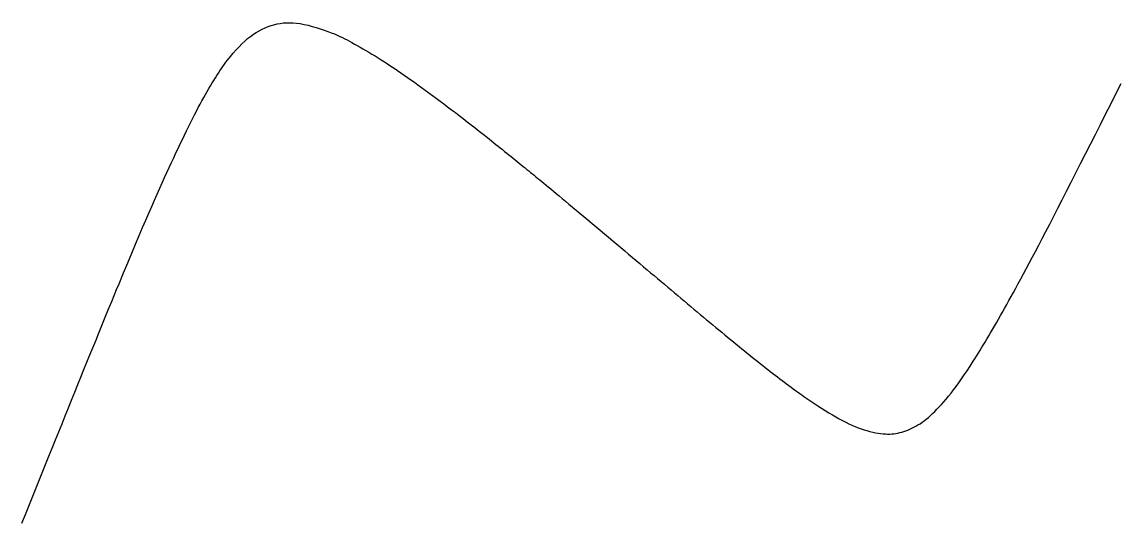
# Model space of a CAD drawing. Header units: metres. Extents: x 0 to 10, y 0 to 4.6.
import ezdxf

# ---------------------------------------------------------------- set-up
doc = ezdxf.new("R2010")
doc.units = ezdxf.units.M

msp = doc.modelspace()

# ---------------------------------------------------------------- linework, layer by layer
at = {"layer": 'CURVES', "color": 5}
msp.add_rational_spline([(0, 0), (2, 5, 1), (5, 5, 2), (8, 0, 3), (10, 4, 1)], [1, 2.5, 0.5, 3, 1], degree=3, knots=[0, 0, 0, 0, 0.4, 1, 1, 1, 1], dxfattribs=at)

doc.saveas('drawing.dxf')
